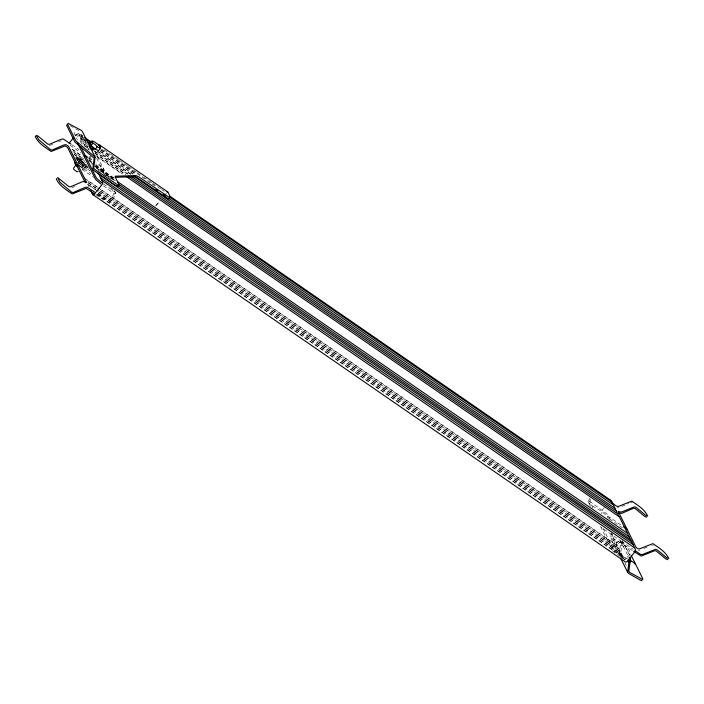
<?xml version="1.0" encoding="UTF-8"?>
<svg xmlns="http://www.w3.org/2000/svg" width="704" height="704" viewBox="0 0 704 704"><rect width="100%" height="100%" fill="white"/><g stroke="black" fill="none" stroke-linecap="round" stroke-linejoin="round"><path stroke-width="0.53" stroke-dasharray="3.52 2.64" d="M80.379 142.437L81.761 134.226M82.342 135.133L81.145 142.314L81.664 143.572L88.801 148.183M611.107 533.623L610.808 538.366L619.238 555.359L618.992 553.872L620.99 541.939L620.462 540.681L601.172 527.375M612.559 533.738L612.014 536.985L622.477 558.131M622.45 542.045L620.453 553.978L621.069 555.298L627.642 559.055M102.115 170.79L101.904 168.854L95.753 164.613M111.47 188.056L114.338 193.829L108.469 201.062L96.694 193.503M593.006 507.998L589.662 501.257L591.246 498.608M626.164 558.659L613.562 549.393L618.429 542.696L620.506 542.344L632.79 550.81M103.259 171.582L103.91 169.497L102.828 167.71L95.797 162.862M114.418 190.678L115.852 193.574C114.629 197.041 112.086 200.93 108.627 202.479L106.462 202.03M590.533 506.326L588.148 501.512L590.102 497.816M625.231 559.803L613.114 551.443L612.04 549.657L612.682 547.571L617.285 541.904L619.274 540.751L621.438 541.2L633.204 549.314M84.04 138.072L79.517 134.948L80.626 137.931L85.149 141.046M85.448 140.906L80.925 137.782L82.025 140.756L87.454 144.505M85.95 143.106L82.333 140.615L83.433 143.59L87.956 146.714M88.255 146.564L83.741 143.449L84.841 146.423M97.513 191.215L87.727 183.929M100.126 189.297L617.408 546.031L611.222 532.831M99.73 190.881L618.807 548.865L617.707 545.89L98.622 187.906M98.419 191.84L620.215 551.698L619.115 548.724L97.319 188.866M98.014 193.424L621.623 554.532L620.523 551.549L96.914 190.45M96.712 194.383L623.031 557.357L621.922 554.382L97.416 192.658M156.358 205.594L159.623 201.291M155.478 206.017L159.342 200.728M74.976 135.986L78.162 132.968L83.591 136.717M84.348 160.574L78.346 157.01L76.419 158.409L77.422 158.154L84.084 162.149M88.194 149.151L90.174 146.722M78.426 162.087L82.562 157.001M77.845 163.847L80.406 160.697L82.808 162.166L85.457 165.044L85.712 166.452L83.151 169.602L81.277 169.189M82.122 166.575L85.571 162.342M89.012 158.101L90.385 156.402M82.095 167.473L84.656 164.322L82.808 162.166L79.086 159.597L77.211 159.183L78.258 161.313L80.67 162.791L82.509 164.947L85.712 166.452M604.331 507.382L601.154 511.579L601.753 513.744M165.739 193.758L166.461 193.16M78.162 132.968L79.517 134.948M87.569 184.36L96.008 189.825M623.031 557.357L624.598 559.768M52.8 144.364L48.33 145.798M58.494 141.9L61.345 140.668M71.993 187.669L74.835 186.437M621.782 506.449L628.698 503.457M643.861 548.495L648.798 546.357M617.311 507.954L618.816 507.734M638.396 550.431L639.901 550.211M630.678 502.603L632.218 502.779M651.763 545.081L653.303 545.257M607.323 516.683L609.488 517.132L620.91 525.008M89.197 168.397L83.635 165.695L77.458 160.222M87.868 149.327L89.672 150.022M629.253 556.134C628.417 555.086 626.542 557.392 628.329 557.278M88.211 166.619L81.101 161.814L77.352 157.265M70.338 125.778L80.511 131.595M612.638 538.305C619.784 542.432 628.786 545.486 630.81 554.594M620.233 556.503L625.874 559.724M104.174 149.89L109.551 153.604M110.449 154.22L118.518 159.782M119.416 160.406L127.486 165.968M128.383 166.593L136.453 172.154M137.35 172.77L142.736 176.484M143.634 177.1L151.703 182.67M152.601 183.286L160.67 188.857M161.568 189.473L164.261 191.33M101.675 149.186L155.03 185.988M101.226 149.917L136.488 174.24M79.218 135.098L83.741 138.213M100.918 150.066L136.189 174.39M84.823 139.462L74.378 132.546L74.008 132.933L77.431 139.832M99.915 150.876L133.373 173.958M100.522 151.65L133.074 174.099M75.24 134.64L85.624 141.803M97.706 151.219L131.164 174.293M97.398 151.36L130.865 174.434M95.489 151.554L128.049 174.002M94.283 151.078L127.75 174.152M85.14 146.282L88.757 148.773M95.093 153.138L125.84 174.346M94.785 153.287L125.532 174.486M95.594 155.346L122.725 174.055M97.099 156.737L122.417 174.205M71.905 144.751L79.033 149.67M88.766 158.013L92.286 160.442M70.083 145.279L80.784 152.662M88.722 159.764L92.233 162.193M609.435 518.874L622.618 527.974M72.31 149.274L82.254 156.13M88.59 160.494L92.206 162.994M95.823 165.484L114.814 178.578M72.01 149.415L81.954 156.279M91.001 162.51L94.618 165.009M95.524 165.634L114.514 178.728M94.978 166.1L113.978 179.194M94.679 166.25L115.482 180.594M72.811 151.474L83.662 158.963M96.325 167.693L115.315 180.787M74.316 152.874L84.269 159.729M96.026 167.842L115.016 180.937M98.199 170.183L110.854 178.913M74.219 154.308L84.163 161.172M73.911 154.458L85.668 162.562M75.627 157.142L86.478 164.622M76.226 157.907L86.17 164.771M75.222 158.726L87.877 167.455M78.531 161.366L87.578 167.605M77.528 162.184L89.285 170.289M79.033 163.574L89.892 171.054M84.014 168.934L91.045 173.782M103.532 184.026L114.778 191.787L115.852 193.574M82.21 169.47L93.632 177.355M103.462 185.768L114.338 193.829M85.061 178.552L97.724 187.282M88.378 181.192L99.229 188.672M88.273 182.626L96.413 188.241M87.974 182.776L98.824 190.256M97.011 194.242L623.33 557.216M95.762 194.647L105.565 201.414M79.086 159.597L80.406 160.697M84.656 164.322L85.457 165.044M82.342 168.881L83.151 169.602M610.808 538.366C617.408 543.919 628.047 545.838 629.974 555.799M588.148 501.512L589.222 503.307C595.047 508.798 604.507 511.095 608.344 518.54M589.662 501.257L607.094 514.114L610.113 519.094M622.248 540.654L629.746 555.755M620.462 540.681L628.426 556.723M624.818 562.848L626.226 565.682M603.046 528.211L613.562 549.393M600.574 526.548L612.04 549.657M94.829 151.21L107.73 177.206M96.65 158.206L105.257 175.534M84.911 139.594L86.372 142.542M89.804 156.42L92.242 161.33M88.968 158.277L92.374 165.141M87.868 184.21L89.135 186.762M114.136 177.549L114.242 178.059"/><path stroke-width="1.06" d="M118.043 185.715L117.99 186.349L117.058 186.243L114.585 184.818L93.394 170.201L92.866 168.942L94.16 158.224L74.923 142.041L66.598 125.259L67.276 124.52M629.059 561.097L627.678 572.352L628.672 573.487L639.716 579.814L641.661 580.633L642.048 580.14M93.597 194.102L91.784 192.852L91.106 190.722M633.257 544.764L631.849 541.939L99.202 174.592L100.302 177.575L633.257 544.764L634.357 547.747L101.71 180.4L100.602 177.426M102.01 180.259L102.802 183.559L94.354 194.251L93.139 194.832L91.784 192.852M169.954 197.322L612.172 502.295L613.571 505.12L168.643 198.282M613.571 505.12L614.68 508.103L133.874 176.167M614.979 507.954L616.079 510.928L131.666 176.502M616.387 510.787L617.487 513.762L128.55 176.211M617.786 513.621L618.895 516.595L126.342 176.554M619.194 516.454L627.634 533.438L117.594 181.694M627.634 533.438L628.734 536.413L118.994 184.527M629.033 536.272L630.142 539.246L117.691 185.486M630.441 539.106L631.849 541.939M634.656 547.598L635.554 550.15L634.902 551.866L627 561.59L625.794 562.17L93.139 194.832M100.153 148.174L100.681 146.96L99.722 145.033L98.78 144.901M634.735 563.957L635.158 563.358L630.458 560.674M646.694 517.202L644.732 516.428L635.034 508.446L633.486 508.262L621.632 513.401L618.719 513.172M667.779 559.68L665.817 558.906L656.119 550.915L654.57 550.739L641.203 556.09L633.662 551.417M629.992 562.153L629.649 562.575L627.827 561.59M69.054 143.282L73.656 137.606M91.951 141.038L90.033 143.396L91.089 145.517L95.339 149.151L98.534 150.656L100.443 148.306L100.197 146.898L97.539 144.021L93.817 141.46L91.951 141.038L92.998 143.176L95.401 144.646L97.249 146.802L100.443 148.306M91.089 145.517L92.998 143.176M76.358 164.63L73.603 168.027L73.709 169.206L76.622 171.635L77.994 171.67M76.938 165.836L77.862 164.692L83.134 168.326M84.322 156.737L85.254 155.593L87.894 157.406M95.339 149.151L97.249 146.802M169.479 198.282L168.881 198.906L166.021 197.384L136.426 177.162L135.106 176.704L115.509 177.302M35.517 136.154L35.2 136.479C38.218 143.29 45.346 147.462 51.137 151.466L65.102 145.913L67.522 147.356L85.325 182.741M56.602 178.631L56.285 178.957C59.303 185.768 66.431 189.939 72.23 193.943L86.187 188.39L93.975 193.424M99.202 174.592L98.05 173.043M612.172 502.295L610.808 500.315L169.497 195.958M89.971 142.701L88.968 142.956L94.169 149.934L90.605 148.878M610.324 500.289L610.808 500.315M166.936 191.91L167.878 192.042L170.403 197.138L169.814 197.762L139.313 177.179L136.03 175.56L115.35 176.185L115.174 176.915L118.967 184.571L118.923 185.205L117.99 185.099L94.318 169.057L93.79 167.798L95.093 157.08L82.438 131.595L81.444 130.451L68.209 123.367L67.522 124.115L75.856 140.897L95.093 157.08M628.76 560.446L630.582 561.431L630.925 561.009L629.235 557.603M99.722 145.033L167.878 192.042M84.489 137.342L91.731 142.331M85.853 139.313L91.274 143.062M612.022 503.043L616.546 506.167L618.288 506.475L631.77 501.142C637.569 505.155 644.706 509.318 647.715 516.129L645.744 515.346L636.055 507.364L634.586 506.81L621.104 512.142L618.209 511.412L635.923 547.087L637.63 548.645L639.382 548.953L652.863 543.62C658.654 547.633 665.79 551.786 668.8 558.606L666.838 557.823L657.14 549.842L655.67 549.287L642.189 554.62L640.446 554.303L635.017 550.563M87.252 142.146L89.065 143.396M155.989 189.552L157.793 190.793M163.222 194.533L165.933 196.407M90.068 147.814L92.778 149.679M71.007 144.135L63.298 139.031L61.283 139.216L49.43 144.346L47.881 144.17L38.183 136.18L36.221 135.406L38.922 139.885L50.697 149.829L52.237 150.005L64.099 144.874L66.114 144.698L68.455 146.212L86.724 182.53L84.383 181.509L82.368 181.685L70.514 186.824L68.966 186.639L57.614 177.549L60.007 182.362L71.782 192.306L73.322 192.482L85.184 187.352L87.199 187.176L94.908 192.271M623.55 526.83L627.062 529.25M101.798 182.829L96.501 178.244L80.854 146.722M100.866 183.973L95.568 179.388L77.475 142.947M89.074 145.913L92.946 150.102M77.554 166.619L74.897 163.742L74.642 162.351M631.294 555.57L642.884 578.934L642.497 579.427L629.508 572.29L628.883 570.97L630.678 557.638M620.646 558.193L627.678 572.352"/></g></svg>
